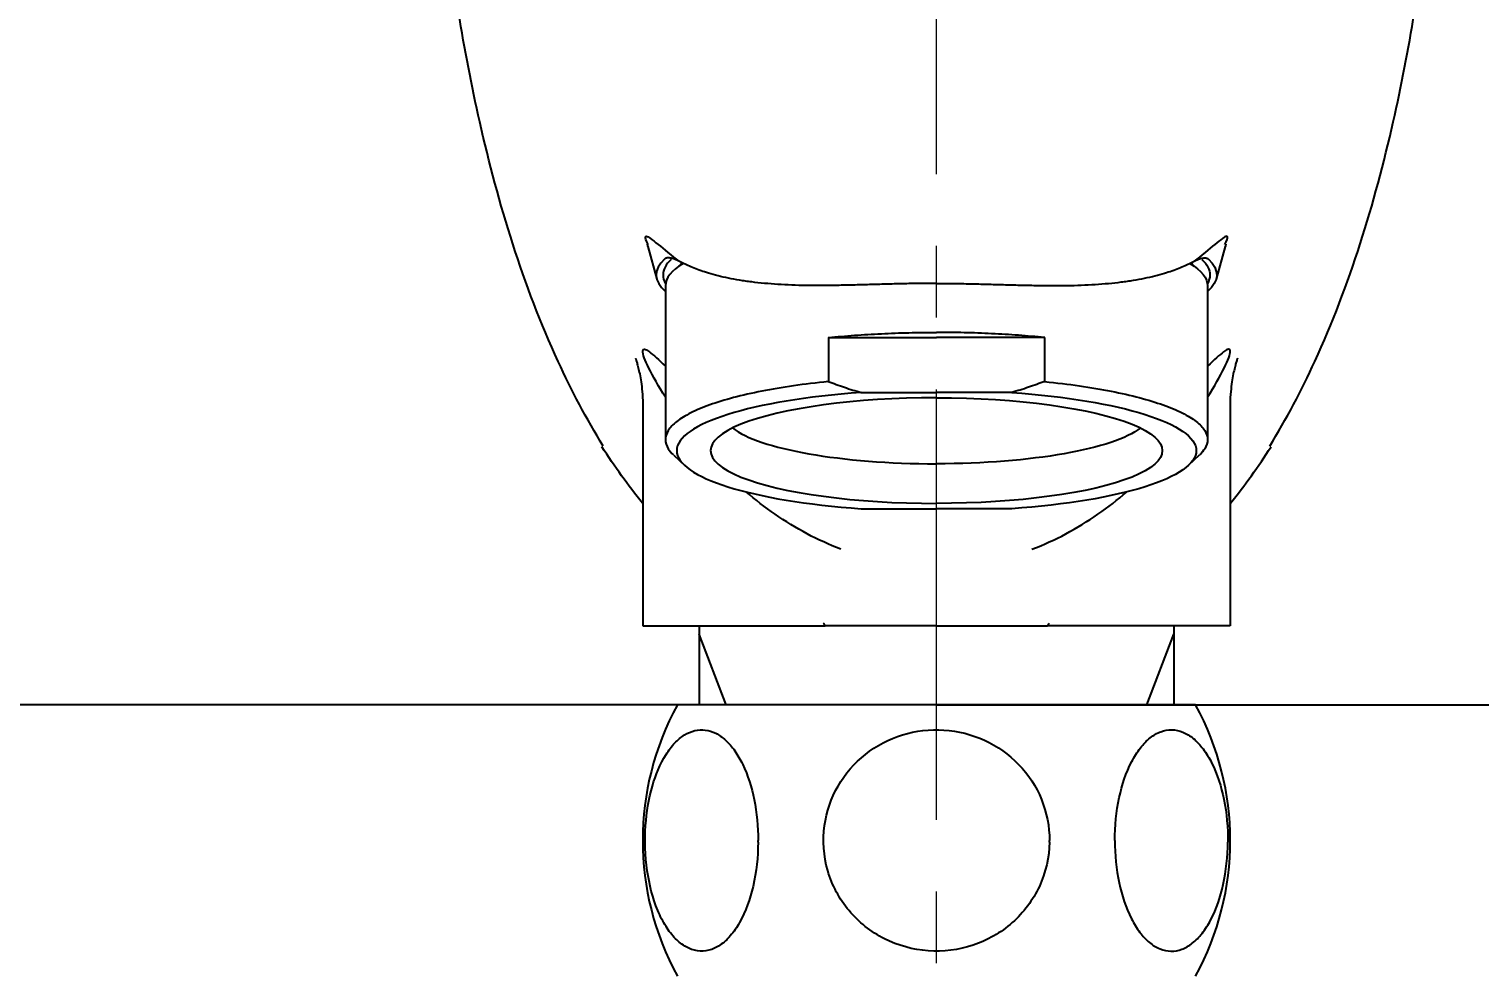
# Model space of a CAD drawing. Extents: x 0 to 1128, y 0 to 827.
# Drawn here: x 211 to 275.1, y 201.4 to 243.4 of the extents above; entities that cross this region are included whole.
import ezdxf

# ---------------------------------------------------------------- set-up
doc = ezdxf.new("R2010")
doc.units = 0
doc.header["$LTSCALE"] = 2
doc.header["$MEASUREMENT"] = 0
doc.header["$PDMODE"] = 3
doc.header["$PDSIZE"] = -10
doc.linetypes.add('CENTER2', pattern=[28.575, 19.05, -3.175, 3.175, -3.175])
doc.layers.get('0').update_dxf_attribs({"linetype": 'CONTINUOUS'})
doc.layers.get('DEFPOINTS').update_dxf_attribs({"linetype": 'CONTINUOUS'})
doc.layers.add('1', color=7, linetype='CONTINUOUS')
doc.layers.add('DEF_LAYER_ASSEM_MEMBER', color=7, linetype='CONTINUOUS')
doc.layers.add('Cneter', color=1, linetype='CENTER2', lineweight=13)
doc.styles.add('Daelim Dimension', font='')
doc.styles.get('Daelim Dimension').set_extended_font_data('나눔고딕')
doc.dimstyles.new('DEFAULT', dxfattribs={"dimscale": 2, "dimtxt": 2, "dimasz": 2, "dimexe": 0, "dimexo": 2, "dimgap": 1, "dimtad": 1, "dimdec": 1, "dimzin": 9, "dimdsep": 46, "dimtxsty": 'Daelim Dimension', "dimcen": 0.5, "dimclrd": 252, "dimclre": 252, "dimclrt": 3, "dimadec": 1, "dimazin": 0, "dimtfac": 1, "dimtdec": 1, "dimtix": 1, "dimtmove": 0, "dimatfit": 3, "dimfxl": 1, "dimtolj": 1, "dimtzin": 1, "dimlwd": 9, "dimlwe": 9, "dimarcsym": 0})

# ---------------------------------------------------------------- blocks, each defined once
blk = doc.blocks.new('*D1')
at = {"color": 5, "lineweight": 9, "ltscale": 0.5, "transparency": 16777216}
for p, q in [((224.118, 304.382), (132.916, 304.382)), ((132.916, 300.382), (132.916, 217.436)), ((195.715, 213.436), (132.916, 213.436))]:
    blk.add_line(p, q, dxfattribs=at)
at = {"color": 5, "ltscale": 0.5, "transparency": 16777216}
for points in [[(132.249, 300.382), (133.582, 300.382), (132.916, 304.382)], [(132.249, 217.436), (133.582, 217.436), (132.916, 213.436)]]:
    blk.add_solid(points, dxfattribs=at)
at = {"layer": 'DEFPOINTS', "color": 0, "ltscale": 0.5, "transparency": 16777216}
for p in [(228.118, 304.382), (132.916, 213.436), (199.715, 213.436)]:
    blk.add_point(p, dxfattribs=at)
at = {"color": 7, "ltscale": 0.5, "transparency": 16777216, "insert": (125.215, 258.909), "char_height": 10, "attachment_point": 5, "rotation": 90, "style": 'Daelim Dimension'}
blk.add_mtext('\\A1;90.9', dxfattribs=at)

msp = doc.modelspace()

# ---------------------------------------------------------------- linework, layer by layer
at = {"layer": '1'}
for p, q in [((238.345, 233.725), (238.743, 232.285)), ((263.889, 233.725), (263.491, 232.285)), ((239.125, 231.985), (239.125, 225.179)), ((263.109, 231.985), (263.109, 225.179)), ((246.321, 229.696), (251.117, 229.696)), ((255.913, 229.696), (251.117, 229.696)), ((247.79, 227.265), (251.117, 227.265)), ((254.445, 227.265), (251.117, 227.265)), ((238.117, 226.679), (238.117, 216.936)), ((264.117, 226.679), (264.117, 216.936)), ((239.497, 224.486), (239.962, 224.047)), ((262.737, 224.486), (262.272, 224.047)), ((247.79, 222.121), (251.117, 222.121)), ((254.445, 222.121), (251.117, 222.121)), ((238.117, 216.936), (246.198, 216.936)), ((240.617, 216.936), (240.617, 213.436)), ((264.117, 216.936), (256.036, 216.936)), ((261.617, 216.936), (261.617, 213.436)), ((241.817, 213.436), (240.617, 216.564)), ((260.417, 213.436), (261.617, 216.564)), ((239.617, 213.436), (199.715, 213.436)), ((251.117, 213.436), (240.617, 213.436)), ((251.117, 213.436), (261.617, 213.436)), ((262.617, 213.436), (302.519, 213.436))]:
    msp.add_line(p, q, dxfattribs=at)
for centre, major_axis, start_param, end_param in [((251.117, 232.471), (12.4, 0), 2.900511, 3.398725), ((251.117, 232.471), (-12.1, 0), 6.040301, 6.283185), ((251.117, 231.985), (11.992, 0), 2.779033, 3.141593), ((251.117, 232.471), (11.492, 0), 2.94377, 2.985691), ((251.117, 232.471), (-12.1, 0), 0, 0.137837), ((251.117, 224.693), (11.492, 0), 1.864554, 4.418631), ((251.117, 224.693), (9.992, 0), 1.570796, 4.712389), ((251.117, 226.308), (-9.392, 0), 0.281663, 1.570796)]:
    msp.add_ellipse(centre, major_axis=major_axis, ratio=0.233813, start_param=start_param, end_param=end_param, dxfattribs=at)
at = {"layer": '1', "extrusion": (0, 0, -1)}
for centre, major_axis, start_param, end_param in [((251.117, 231.985), (-11.992, 0), 2.779033, 3.141593), ((251.117, 232.471), (-11.492, 0), 2.94377, 2.985691), ((251.117, 232.471), (12.1, 0), 6.040301, 6.283185), ((251.117, 232.471), (-12.4, 0), 2.900511, 3.398725), ((251.117, 232.471), (12.1, 0), 0, 0.137837), ((251.117, 224.693), (-11.492, 0), 1.864554, 4.418631), ((251.117, 224.693), (-9.992, 0), 1.570796, 4.712389), ((251.117, 226.308), (9.392, 0), 0.281663, 1.570796)]:
    msp.add_ellipse(centre, major_axis=major_axis, ratio=0.233813, start_param=start_param, end_param=end_param, dxfattribs=at)
at = {"layer": '1'}
for points, knots in [([(236.376, 224.888), (235.629, 226.097), (234.969, 227.359), (232.829, 232.016), (231.734, 235.612), (230.544, 240.845), (230.243, 242.46), (229.971, 244.081)], [0, 0, 0, 0, 0.208394, 0.208394, 0.757418, 0.757418, 1, 1, 1, 1]), ([(265.859, 224.888), (266.605, 226.097), (267.265, 227.359), (269.405, 232.016), (270.501, 235.612), (271.691, 240.845), (271.992, 242.46), (272.263, 244.081)], [0, 0, 0, 0, 0.208394, 0.208394, 0.757418, 0.757418, 1, 1, 1, 1]), ([(238.36, 233.812), (238.272, 233.989), (238.229, 234.108), (238.256, 234.231), (238.4, 234.139), (238.841, 233.791), (239.139, 233.536), (239.562, 233.202), (239.639, 233.141), (239.719, 233.079)], [0, 0, 0, 0, 0.219015, 0.219015, 0.571457, 0.571457, 0.923899, 0.923899, 1, 1, 1, 1]), ([(263.875, 233.812), (263.963, 233.989), (264.005, 234.108), (263.978, 234.231), (263.835, 234.139), (263.393, 233.791), (263.095, 233.536), (262.672, 233.202), (262.595, 233.141), (262.515, 233.079)], [0, 0, 0, 0, 0.219015, 0.219015, 0.571457, 0.571457, 0.923899, 0.923899, 1, 1, 1, 1]), ([(238.31, 233.836), (238.31, 233.836), (238.311, 233.834), (238.322, 233.811), (238.34, 233.747), (238.348, 233.719)], [0, 0, 0, 0, 0.146457, 0.687456, 1, 1, 1, 1]), ([(263.925, 233.836), (263.925, 233.836), (263.923, 233.834), (263.913, 233.811), (263.895, 233.747), (263.887, 233.719)], [0, 0, 0, 0, 0.146457, 0.687456, 1, 1, 1, 1]), ([(241.026, 232.547), (240.913, 232.583), (240.804, 232.619), (240.594, 232.694), (240.493, 232.732), (240.3, 232.811), (240.208, 232.851), (240.076, 232.911), (240.032, 232.931), (239.948, 232.971), (239.906, 232.99), (239.826, 233.029), (239.786, 233.048), (239.709, 233.085), (239.672, 233.102), (239.598, 233.134), (239.563, 233.149), (239.493, 233.175), (239.459, 233.187), (239.393, 233.206), (239.361, 233.213), (239.299, 233.224), (239.269, 233.226), (239.225, 233.225), (239.21, 233.224), (239.182, 233.219), (239.168, 233.216), (239.141, 233.207), (239.127, 233.201), (239.101, 233.185), (239.088, 233.176), (239.076, 233.164)], [0, 0, 0, 0, 0.125, 0.125, 0.25, 0.25, 0.375, 0.375, 0.4375, 0.4375, 0.5, 0.5, 0.5625, 0.5625, 0.625, 0.625, 0.6875, 0.6875, 0.75, 0.75, 0.8125, 0.8125, 0.875, 0.875, 0.90625, 0.90625, 0.9375, 0.9375, 0.96875, 0.96875, 1, 1, 1, 1]), ([(261.208, 232.547), (261.321, 232.583), (261.431, 232.619), (261.64, 232.694), (261.741, 232.732), (261.934, 232.811), (262.026, 232.851), (262.159, 232.911), (262.202, 232.931), (262.287, 232.971), (262.328, 232.99), (262.409, 233.029), (262.448, 233.048), (262.525, 233.085), (262.563, 233.102), (262.636, 233.134), (262.672, 233.149), (262.741, 233.175), (262.775, 233.187), (262.841, 233.206), (262.873, 233.213), (262.935, 233.224), (262.965, 233.226), (263.009, 233.225), (263.024, 233.224), (263.052, 233.219), (263.066, 233.216), (263.094, 233.207), (263.107, 233.201), (263.133, 233.185), (263.146, 233.176), (263.159, 233.164)], [0, 0, 0, 0, 0.125, 0.125, 0.25, 0.25, 0.375, 0.375, 0.4375, 0.4375, 0.5, 0.5, 0.5625, 0.5625, 0.625, 0.625, 0.6875, 0.6875, 0.75, 0.75, 0.8125, 0.8125, 0.875, 0.875, 0.90625, 0.90625, 0.9375, 0.9375, 0.96875, 0.96875, 1, 1, 1, 1]), ([(251.117, 232.095), (250.869, 232.095), (250.621, 232.093), (250.308, 232.09), (250.246, 232.089), (250.12, 232.087), (250.057, 232.086), (249.869, 232.083), (249.744, 232.081), (249.371, 232.073), (249.124, 232.067), (248.634, 232.054), (248.391, 232.047), (247.908, 232.034), (247.668, 232.027), (247.193, 232.015), (246.958, 232.01), (246.607, 232.004), (246.432, 232.001), (246.259, 231.999), (246.144, 231.999), (246.086, 231.998), (245.8, 231.997), (245.576, 231.998), (244.918, 232.008), (244.497, 232.025), (243.692, 232.077), (243.308, 232.112), (242.849, 232.17), (242.759, 232.182), (242.581, 232.207), (242.493, 232.22), (242.236, 232.262), (242.071, 232.292), (241.593, 232.389), (241.298, 232.463), (241.026, 232.547)], [0.0220084, 0.0220084, 0.0220084, 0.0220084, 0.0826682, 0.0826682, 0.097957, 0.097957, 0.1132459, 0.1132459, 0.1438236, 0.1438236, 0.2049791, 0.2049791, 0.2661345, 0.2661345, 0.32729, 0.32729, 0.3884454, 0.3884454, 0.4190232, 0.434312, 0.434312, 0.4496009, 0.4496009, 0.5107564, 0.5107564, 0.6330673, 0.6330673, 0.7553782, 0.7553782, 0.7859559, 0.7859559, 0.8165336, 0.8165336, 0.8776891, 0.8776891, 1, 1, 1, 1]), ([(251.117, 232.095), (251.365, 232.095), (251.614, 232.093), (251.926, 232.09), (251.989, 232.089), (252.114, 232.087), (252.177, 232.086), (252.365, 232.083), (252.49, 232.081), (252.863, 232.073), (253.11, 232.067), (253.601, 232.054), (253.844, 232.047), (254.326, 232.034), (254.566, 232.027), (255.041, 232.015), (255.277, 232.01), (255.627, 232.004), (255.802, 232.001), (255.975, 231.999), (256.091, 231.999), (256.148, 231.998), (256.434, 231.997), (256.658, 231.998), (257.317, 232.008), (257.737, 232.025), (258.542, 232.077), (258.927, 232.112), (259.385, 232.17), (259.476, 232.182), (259.654, 232.207), (259.741, 232.22), (259.998, 232.262), (260.164, 232.292), (260.642, 232.389), (260.936, 232.463), (261.208, 232.547)], [0.0220084, 0.0220084, 0.0220084, 0.0220084, 0.0826682, 0.0826682, 0.097957, 0.097957, 0.1132459, 0.1132459, 0.1438236, 0.1438236, 0.2049791, 0.2049791, 0.2661345, 0.2661345, 0.32729, 0.32729, 0.3884454, 0.3884454, 0.4190232, 0.434312, 0.434312, 0.4496009, 0.4496009, 0.5107564, 0.5107564, 0.6330673, 0.6330673, 0.7553782, 0.7553782, 0.7859559, 0.7859559, 0.8165336, 0.8165336, 0.8776891, 0.8776891, 1, 1, 1, 1]), ([(246.341, 229.696), (246.716, 229.734), (247.1, 229.768), (247.88, 229.826), (248.277, 229.85), (249.079, 229.889), (249.484, 229.903), (250.298, 229.923), (250.708, 229.928), (251.117, 229.928)], [0, 0, 0, 0, 0.2369877, 0.2369877, 0.4739754, 0.4739754, 0.7109631, 0.7109631, 0.9479508, 0.9479508, 0.9479508, 0.9479508]), ([(255.894, 229.696), (255.518, 229.734), (255.134, 229.768), (254.354, 229.826), (253.957, 229.85), (253.156, 229.889), (252.75, 229.903), (251.936, 229.923), (251.527, 229.928), (251.117, 229.928)], [0, 0, 0, 0, 0.2369877, 0.2369877, 0.4739754, 0.4739754, 0.7109631, 0.7109631, 0.9479508, 0.9479508, 0.9479508, 0.9479508]), ([(239.123, 227.055), (238.511, 228.021), (238.117, 228.837), (238.117, 229.226), (238.217, 229.21), (238.586, 228.935), (238.827, 228.712), (239.124, 228.432)], [0, 0, 0, 0, 0.515265, 0.515265, 0.773337, 0.773337, 1, 1, 1, 1]), ([(263.112, 227.055), (263.723, 228.021), (264.117, 228.837), (264.117, 229.226), (264.017, 229.21), (263.648, 228.935), (263.407, 228.712), (263.111, 228.432)], [0, 0, 0, 0, 0.515265, 0.515265, 0.773337, 0.773337, 1, 1, 1, 1]), ([(237.795, 228.787), (237.795, 228.787), (237.799, 228.778), (237.82, 228.718), (237.864, 228.578), (237.922, 228.37), (237.986, 228.09), (238.051, 227.733), (238.101, 227.29), (238.128, 226.925), (238.122, 226.707), (238.121, 226.672)], [0, 0, 0, 0, 0.07801, 0.205697, 0.324989, 0.441237, 0.558222, 0.681822, 0.818025, 0.97138, 1, 1, 1, 1]), ([(264.439, 228.787), (264.439, 228.787), (264.435, 228.778), (264.414, 228.718), (264.37, 228.578), (264.312, 228.37), (264.248, 228.09), (264.184, 227.733), (264.133, 227.29), (264.106, 226.925), (264.112, 226.707), (264.113, 226.672)], [0, 0, 0, 0, 0.07801, 0.205697, 0.324989, 0.441237, 0.558222, 0.681822, 0.818025, 0.97138, 1, 1, 1, 1]), ([(246.333, 227.75), (245.801, 227.696), (245.286, 227.633), (244.301, 227.49), (243.83, 227.41), (242.944, 227.236), (242.527, 227.141), (241.758, 226.938), (241.405, 226.83), (240.769, 226.603), (240.487, 226.484), (239.998, 226.238), (239.792, 226.111), (239.46, 225.852), (239.335, 225.719), (239.167, 225.451), (239.125, 225.315), (239.125, 225.044), (239.167, 224.908), (239.307, 224.684), (239.383, 224.594), (239.476, 224.505)], [0, 0, 0, 0, 0.103375, 0.103375, 0.20675, 0.20675, 0.310126, 0.310126, 0.413501, 0.413501, 0.516876, 0.516876, 0.620251, 0.620251, 0.723626, 0.723626, 0.827002, 0.827002, 0.930377, 0.930377, 1, 1, 1, 1]), ([(255.902, 227.75), (256.433, 227.696), (256.948, 227.633), (257.934, 227.49), (258.404, 227.41), (259.291, 227.236), (259.707, 227.141), (260.476, 226.938), (260.829, 226.83), (261.465, 226.603), (261.747, 226.484), (262.236, 226.238), (262.443, 226.111), (262.774, 225.852), (262.9, 225.719), (263.067, 225.451), (263.109, 225.315), (263.109, 225.044), (263.067, 224.908), (262.927, 224.684), (262.852, 224.594), (262.758, 224.505)], [0, 0, 0, 0, 0.103375, 0.103375, 0.20675, 0.20675, 0.310126, 0.310126, 0.413501, 0.413501, 0.516876, 0.516876, 0.620251, 0.620251, 0.723626, 0.723626, 0.827002, 0.827002, 0.930377, 0.930377, 1, 1, 1, 1]), ([(246.891, 220.331), (246.371, 220.527), (245.871, 220.755), (244.394, 221.54), (243.499, 222.178), (242.709, 222.859)], [0, 0, 0, 0, 0.319152, 0.319152, 1, 1, 1, 1]), ([(255.343, 220.331), (255.863, 220.527), (256.363, 220.755), (257.84, 221.54), (258.735, 222.178), (259.526, 222.859)], [0, 0, 0, 0, 0.319152, 0.319152, 1, 1, 1, 1]), ([(246.198, 216.936), (246.186, 216.956), (246.173, 216.975), (246.147, 217.014), (246.135, 217.034), (246.122, 217.053)], [0, 0, 0, 0, 0.5, 0.5, 1, 1, 1, 1]), ([(251.117, 216.936), (251.116, 216.936), (251.115, 216.936), (250.692, 216.936), (250.273, 216.936), (249.44, 216.936), (249.026, 216.936), (248.206, 216.936), (247.798, 216.936), (247.293, 216.936), (247.192, 216.936), (246.991, 216.936), (246.69, 216.936), (246.394, 216.936), (246.198, 216.936)], [0.0505373, 0.0505373, 0.0505373, 0.0505373, 0.0510164, 0.0510164, 0.2882623, 0.2882623, 0.5255082, 0.5255082, 0.7627541, 0.7627541, 0.8220656, 0.8220656, 0.8813771, 1, 1, 1, 1]), ([(251.117, 216.936), (251.118, 216.936), (251.119, 216.936), (251.542, 216.936), (251.962, 216.936), (252.794, 216.936), (253.208, 216.936), (254.029, 216.936), (254.436, 216.936), (254.941, 216.936), (255.042, 216.936), (255.244, 216.936), (255.544, 216.936), (255.84, 216.936), (256.036, 216.936)], [0.0505373, 0.0505373, 0.0505373, 0.0505373, 0.0510164, 0.0510164, 0.2882623, 0.2882623, 0.5255082, 0.5255082, 0.7627541, 0.7627541, 0.8220656, 0.8220656, 0.8813771, 1, 1, 1, 1]), ([(256.036, 216.936), (256.049, 216.956), (256.061, 216.975), (256.087, 217.014), (256.099, 217.034), (256.112, 217.053)], [0, 0, 0, 0, 0.5, 0.5, 1, 1, 1, 1]), ([(240.617, 213.436), (235.477, 213.436), (221.764, 213.436), (208.178, 213.436), (199.715, 213.436)], [0, 0, 0, 0, 0.373483, 1, 1, 1, 1]), ([(261.617, 213.436), (266.757, 213.436), (280.471, 213.436), (294.056, 213.436), (302.519, 213.436)], [0, 0, 0, 0, 0.373483, 1, 1, 1, 1])]:
    msp.add_open_spline(points, degree=3, knots=knots, dxfattribs=at)
for points, degree in [([(238.343, 233.731), (238.344, 233.728), (238.345, 233.724), (238.347, 233.721)], 3), ([(263.891, 233.731), (263.89, 233.728), (263.889, 233.724), (263.888, 233.721)], 3), ([(246.341, 229.696), (246.341, 227.751)], 1), ([(255.894, 229.696), (255.894, 227.751)], 1), ([(246.321, 227.759), (246.56, 227.666), (247.043, 227.49), (247.539, 227.336), (247.79, 227.265)], 3), ([(255.913, 227.759), (255.674, 227.666), (255.191, 227.49), (254.696, 227.336), (254.445, 227.265)], 3), ([(238.112, 222.365), (237.475, 223.154), (236.875, 223.989), (236.315, 224.859)], 3), ([(264.122, 222.365), (264.759, 223.154), (265.359, 223.989), (265.92, 224.859)], 3)]:
    msp.add_open_spline(points, degree=degree, dxfattribs=at)
at = {"layer": 'Cneter', "lineweight": 5, "ltscale": 0.5}
msp.add_line((251.117, 151.203), (251.117, 311.436), dxfattribs=at)
at = {"layer": 'DEF_LAYER_ASSEM_MEMBER', "color": 7, "linetype": 'Continuous'}
msp.add_line((262.583, 213.436), (239.651, 213.436), dxfattribs=at)
for centre, radius, start, end in [((250.617, 207.436), 12.5, 151.3146, 208.6854), ((251.617, 207.436), 12.5, 331.3146, 28.6854), ((233.61, 207.436), 9.614, 359.525, 0.00001), ((251.309, 207.436), 4.808, 359.05005, 359.99999)]:
    msp.add_arc(centre, radius, start, end, dxfattribs=at)
for points, start_tangent, end_tangent in [([(246.163, 208.097), (246.764, 209.847), (247.973, 211.247), (249.611, 212.108), (251.448, 212.324), (253.243, 211.871), (254.752, 210.802), (255.762, 209.252), (256.117, 207.436)], (0.137454, 0.990508), (0, -1)), ([(238.247, 208.093), (238.547, 209.844), (239.152, 211.245), (239.541, 211.752), (239.97, 212.107), (240.425, 212.3), (240.889, 212.325), (241.349, 212.181), (241.787, 211.872), (242.189, 211.408), (242.542, 210.802), (243.047, 209.252), (243.225, 207.436)], (0.068795, 0.997631), (0, -1)), ([(259.009, 207.436), (259.205, 209.337), (259.758, 210.933), (260.141, 211.537), (260.575, 211.981), (261.044, 212.25), (261.529, 212.335), (262.014, 212.234), (262.481, 211.951), (262.912, 211.493), (263.29, 210.877), (263.829, 209.264), (264.009, 207.357)], (0, 1), (-0.00829, -0.999966)), ([(243.225, 207.357), (243, 205.405), (242.401, 203.801), (241.993, 203.213), (241.534, 202.801), (241.043, 202.577), (240.54, 202.551), (240.044, 202.722), (239.575, 203.085), (239.151, 203.628), (238.791, 204.33), (238.32, 206.097), (238.247, 208.093)], (-0.00829, -0.999966), (0.068795, 0.997631)), ([(256.116, 207.357), (255.668, 205.405), (254.47, 203.8), (252.734, 202.8), (250.746, 202.551), (248.816, 203.086), (247.248, 204.332), (246.685, 205.167), (246.306, 206.1), (246.163, 208.097)], (-0.016579, -0.999863), (0.137454, 0.990508)), ([(259.009, 207.436), (259.201, 205.554), (259.743, 203.968), (260.119, 203.364), (260.547, 202.915), (261.009, 202.636), (261.489, 202.537), (261.97, 202.621), (262.434, 202.884), (262.865, 203.319), (263.247, 203.912), (263.802, 205.48), (264.009, 207.357)], (0, -1), (0.00829, 0.999966))]:
    msp.add_spline(points, degree=3, dxfattribs=dict(at, start_tangent=start_tangent, end_tangent=end_tangent))

# ---------------------------------------------------------------- dimensions: what is measured, and where the dimension line sits
at = {"color": 5, "ltscale": 0.5}
dim = msp.add_linear_dim(base=(132.916, 213.436), p1=(228.118, 304.382), p2=(199.715, 213.436), angle=90, dimstyle='DEFAULT', override={"dimtxt": 5, "dimclrd": 5, "dimclre": 5, "dimclrt": 7}, dxfattribs=at)
dim.commit()
dim.dimension.update_dxf_attribs({"geometry": '*D1', "text_midpoint": (125.215, 258.909)})

doc.saveas('drawing.dxf')
